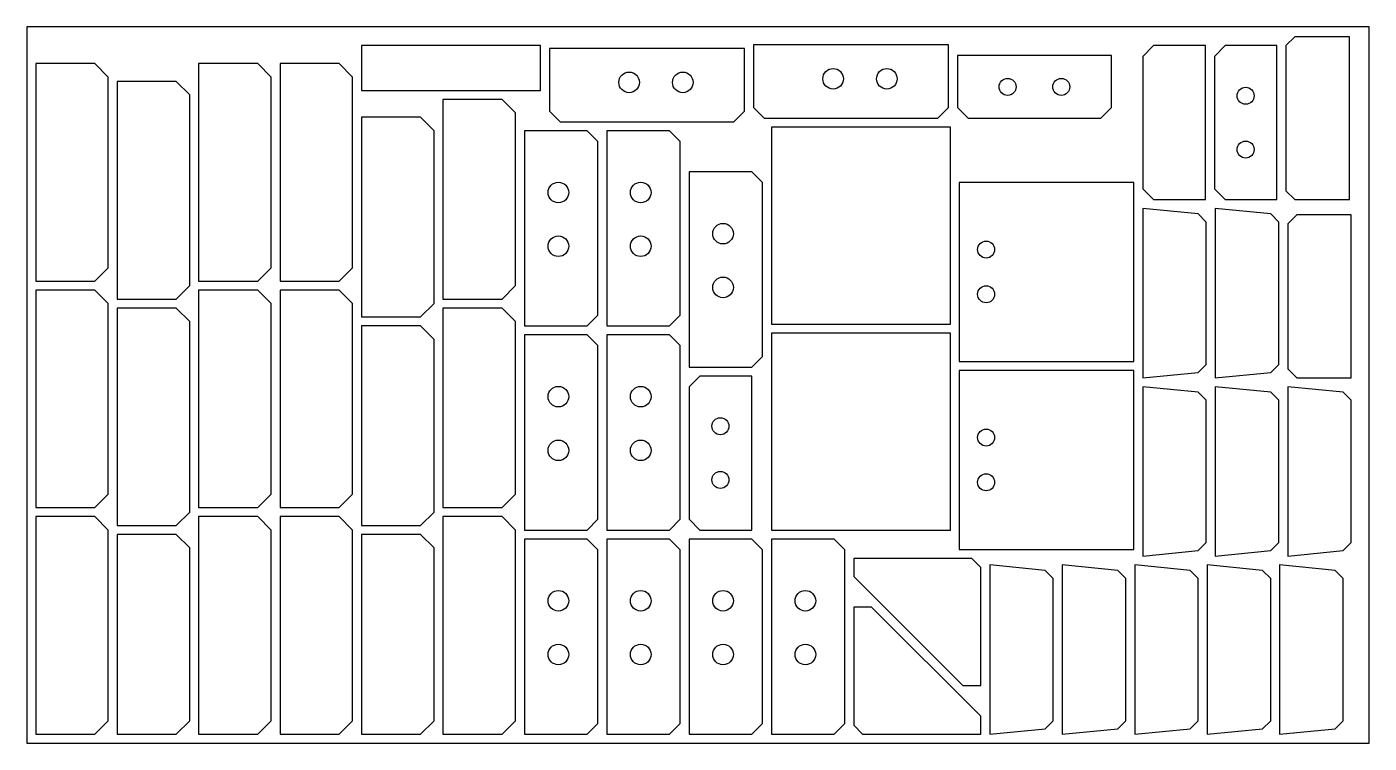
# Model space of a CAD drawing. Header units: metres. Extents: x 0 to 1500, y 0 to 800.
import ezdxf

# ---------------------------------------------------------------- set-up
doc = ezdxf.new("R2010")
doc.units = ezdxf.units.M

msp = doc.modelspace()

# ---------------------------------------------------------------- linework, layer by layer
for points in [[(0, 0), (1500, 0), (1500, 800), (0, 800)], [(1030, 780), (812, 780), (812, 710), (824, 698), (1018, 698), (1030, 710)], [(1417, 607), (1478, 607), (1478, 789), (1417, 789), (1407, 779), (1407, 617)], [(374, 729), (574, 729), (574, 779), (374, 779)], [(802, 776), (584, 776), (584, 706), (596, 694), (790, 694), (802, 706)], [(1212, 768), (1040, 768), (1040, 710), (1052, 698), (1200, 698), (1212, 710)], [(1247, 767), (1247, 619), (1259, 607), (1317, 607), (1317, 779), (1259, 779)], [(1397, 607), (1397, 779), (1339, 779), (1327, 767), (1327, 619), (1339, 607)], [(91, 531), (91, 744), (76, 759), (10, 759), (10, 516), (76, 516)], [(273, 531), (273, 744), (258, 759), (192, 759), (192, 516), (258, 516)], [(364, 531), (364, 744), (349, 759), (283, 759), (283, 516), (349, 516)], [(182, 511), (182, 724), (167, 739), (101, 739), (101, 496), (167, 496)], [(465, 719), (465, 496), (531, 496), (546, 511), (546, 704), (531, 719)], [(374, 699), (374, 476), (440, 476), (455, 491), (455, 684), (440, 699)], [(556, 684), (556, 466), (626, 466), (638, 478), (638, 672), (626, 684)], [(648, 684), (648, 466), (718, 466), (730, 478), (730, 672), (718, 684)], [(832, 688), (832, 468), (1032, 468), (1032, 688)], [(740, 638), (740, 420), (810, 420), (822, 432), (822, 626), (810, 638)], [(1237, 626.3), (1042, 626.3), (1042, 426.3), (1237, 426.3)], [(1318, 423), (1318, 582), (1309, 591), (1247, 597), (1247, 408), (1309, 414)], [(1399, 423), (1399, 582), (1390, 591), (1328, 597), (1328, 408), (1390, 414)], [(1419, 408), (1480, 408), (1480, 590), (1419, 590), (1409, 580), (1409, 418)], [(91, 278), (91, 491), (76, 506), (10, 506), (10, 263), (76, 263)], [(273, 278), (273, 491), (258, 506), (192, 506), (192, 263), (258, 263)], [(364, 278), (364, 491), (349, 506), (283, 506), (283, 263), (349, 263)], [(182, 258), (182, 471), (167, 486), (101, 486), (101, 243), (167, 243)], [(465, 486), (465, 263), (531, 263), (546, 278), (546, 471), (531, 486)], [(374, 466), (374, 243), (440, 243), (455, 258), (455, 451), (440, 466)], [(556, 456), (556, 238), (626, 238), (638, 250), (638, 444), (626, 456)], [(648, 456), (648, 238), (718, 238), (730, 250), (730, 444), (718, 456)], [(832, 458), (832, 238), (1032, 238), (1032, 458)], [(810, 238), (810, 410), (752, 410), (740, 398), (740, 250), (752, 238)], [(1237, 416.3), (1042, 416.3), (1042, 216.3), (1237, 216.3)], [(1318, 224), (1318, 383), (1309, 392), (1247, 398), (1247, 209), (1309, 215)], [(1399, 224), (1399, 383), (1390, 392), (1328, 398), (1328, 209), (1390, 215)], [(1480, 224), (1480, 383), (1471, 392), (1409, 398), (1409, 209), (1471, 215)], [(91, 25), (91, 238), (76, 253), (10, 253), (10, 10), (76, 10)], [(273, 25), (273, 238), (258, 253), (192, 253), (192, 10), (258, 10)], [(364, 25), (364, 238), (349, 253), (283, 253), (283, 10), (349, 10)], [(546, 25), (546, 238), (531, 253), (465, 253), (465, 10), (531, 10)], [(101, 233), (101, 10), (167, 10), (182, 25), (182, 218), (167, 233)], [(374, 233), (374, 10), (440, 10), (455, 25), (455, 218), (440, 233)], [(556, 228), (556, 10), (626, 10), (638, 22), (638, 216), (626, 228)], [(648, 228), (648, 10), (718, 10), (730, 22), (730, 216), (718, 228)], [(740, 228), (740, 10), (810, 10), (822, 22), (822, 216), (810, 228)], [(832, 228), (832, 10), (902, 10), (914, 22), (914, 216), (902, 228)], [(924, 186.3), (1046, 64.3), (1066, 64.3), (1066, 196.3), (1056, 206.3), (924, 206.3)], [(1147, 25), (1147, 184), (1138, 193), (1076, 199), (1076, 10), (1138, 16)], [(1228, 25), (1228, 184), (1219, 193), (1157, 199), (1157, 10), (1219, 16)], [(1309, 25), (1309, 184), (1300, 193), (1238, 199), (1238, 10), (1300, 16)], [(1390, 25), (1390, 184), (1381, 193), (1319, 199), (1319, 10), (1381, 16)], [(1471, 25), (1471, 184), (1462, 193), (1400, 199), (1400, 10), (1462, 16)], [(1066, 30), (944, 152), (924, 152), (924, 20), (934, 10), (1066, 10)]]:
    msp.add_lwpolyline(points, close=True)
for points in [[(901, 753.5, -1), (901, 730.5, -1)], [(961, 753.5, -1), (961, 730.5, -1)], [(673, 749.5, -1), (673, 726.5, -1)], [(733, 749.5, -1), (733, 726.5, -1)], [(1086.5, 733, -1), (1105.5, 733, -1)], [(1146.5, 733, -1), (1165.5, 733, -1)], [(1362, 732.5, -1), (1362, 713.5, -1)], [(1362, 672.5, -1), (1362, 653.5, -1)], [(582.5, 615, -1), (605.5, 615, -1)], [(674.5, 615, -1), (697.5, 615, -1)], [(766.5, 569, -1), (789.5, 569, -1)], [(582.5, 555, -1), (605.5, 555, -1)], [(674.5, 555, -1), (697.5, 555, -1)], [(1072, 560.8, -1), (1072, 541.8, -1)], [(766.5, 509, -1), (789.5, 509, -1)], [(1072, 510.8, -1), (1072, 491.8, -1)], [(582.5, 387, -1), (605.5, 387, -1)], [(674.5, 387, -1), (697.5, 387, -1)], [(775, 363.5, -1), (775, 344.5, -1)], [(1072, 350.8, -1), (1072, 331.8, -1)], [(582.5, 327, -1), (605.5, 327, -1)], [(674.5, 327, -1), (697.5, 327, -1)], [(775, 303.5, -1), (775, 284.5, -1)], [(1072, 300.8, -1), (1072, 281.8, -1)], [(582.5, 159, -1), (605.5, 159, -1)], [(674.5, 159, -1), (697.5, 159, -1)], [(766.5, 159, -1), (789.5, 159, -1)], [(858.5, 159, -1), (881.5, 159, -1)], [(582.5, 99, -1), (605.5, 99, -1)], [(674.5, 99, -1), (697.5, 99, -1)], [(766.5, 99, -1), (789.5, 99, -1)], [(858.5, 99, -1), (881.5, 99, -1)]]:
    msp.add_lwpolyline(points, format="xyb", close=True)

doc.saveas('drawing.dxf')
